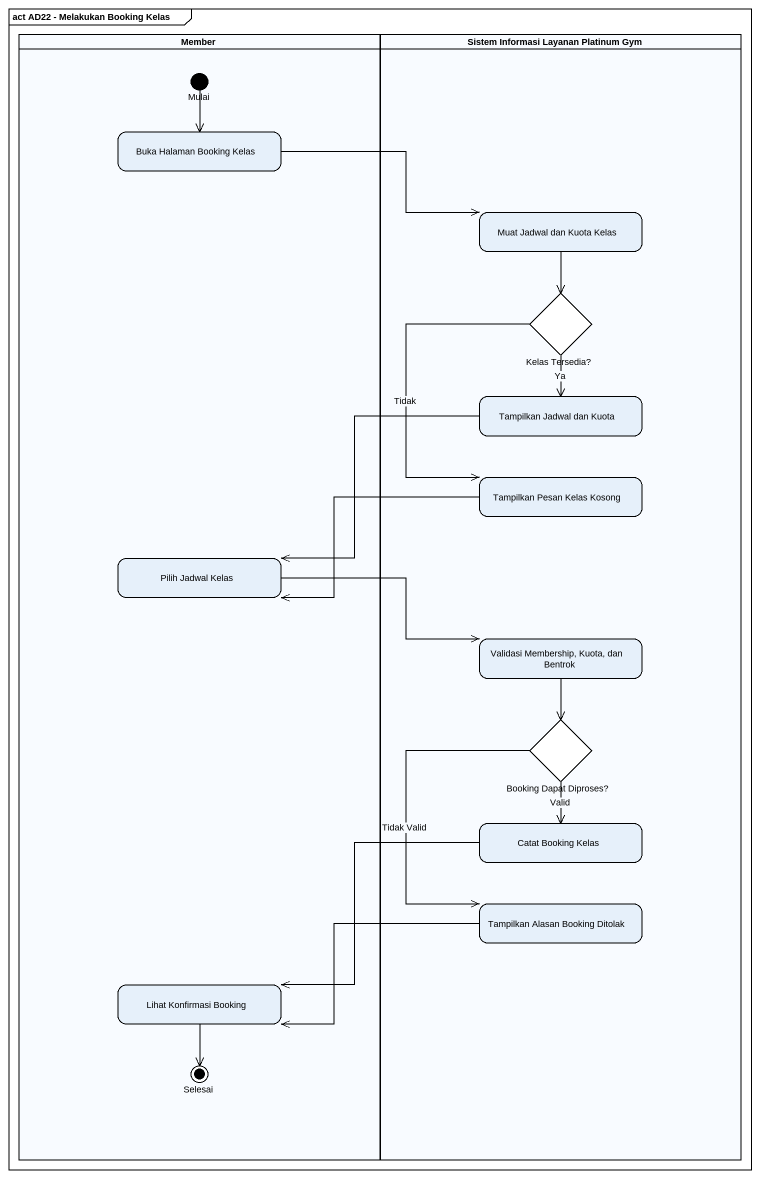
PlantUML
@startuml
mainframe act AD22 - Melakukan Booking Kelas
hide empty description
state Member <<partition>> {
  state Mulai <<start>>
  state "Buka Halaman Booking Kelas" as Buka_Halaman_Booking_Kelas
  state "Pilih Jadwal Kelas" as Pilih_Jadwal_Kelas
  state "Lihat Konfirmasi Booking" as Lihat_Konfirmasi_Booking
  state Selesai <<end>>
}
state "Sistem Informasi Layanan Platinum Gym" as Sistem_Informasi_Layanan <<partition>> {
  state "Muat Jadwal dan Kuota Kelas" as Muat_Jadwal_dan_Kuota_Kelas
  state "Kelas Tersedia?" as Kelas_Tersedia <<choice>>
  state "Tampilkan Jadwal dan Kuota" as Tampilkan_Jadwal_dan_Kuota
  state "Tampilkan Pesan Kelas Kosong" as Tampilkan_Pesan_Kelas_Kosong
  state "Validasi Membership, Kuota, dan Bentrok" as Validasi_Membership_Kuota
  state "Booking Dapat Diproses?" as Booking_Dapat_Diproses <<choice>>
  state "Catat Booking Kelas" as Catat_Booking_Kelas
  state "Tampilkan Alasan Booking Ditolak" as Tampilkan_Alasan_Booking
}
Mulai --> Buka_Halaman_Booking_Kelas
Buka_Halaman_Booking_Kelas -right-> Muat_Jadwal_dan_Kuota_Kelas
Muat_Jadwal_dan_Kuota_Kelas --> Kelas_Tersedia
Kelas_Tersedia --> Tampilkan_Jadwal_dan_Kuota : Ya
Kelas_Tersedia --> Tampilkan_Pesan_Kelas_Kosong : Tidak
Tampilkan_Jadwal_dan_Kuota -left-> Pilih_Jadwal_Kelas
Tampilkan_Pesan_Kelas_Kosong -left-> Pilih_Jadwal_Kelas
Pilih_Jadwal_Kelas -right-> Validasi_Membership_Kuota
Validasi_Membership_Kuota --> Booking_Dapat_Diproses
Booking_Dapat_Diproses --> Catat_Booking_Kelas : Valid
Booking_Dapat_Diproses --> Tampilkan_Alasan_Booking : Tidak Valid
Catat_Booking_Kelas -left-> Lihat_Konfirmasi_Booking
Tampilkan_Alasan_Booking -left-> Lihat_Konfirmasi_Booking
Lihat_Konfirmasi_Booking --> Selesai
@enduml
